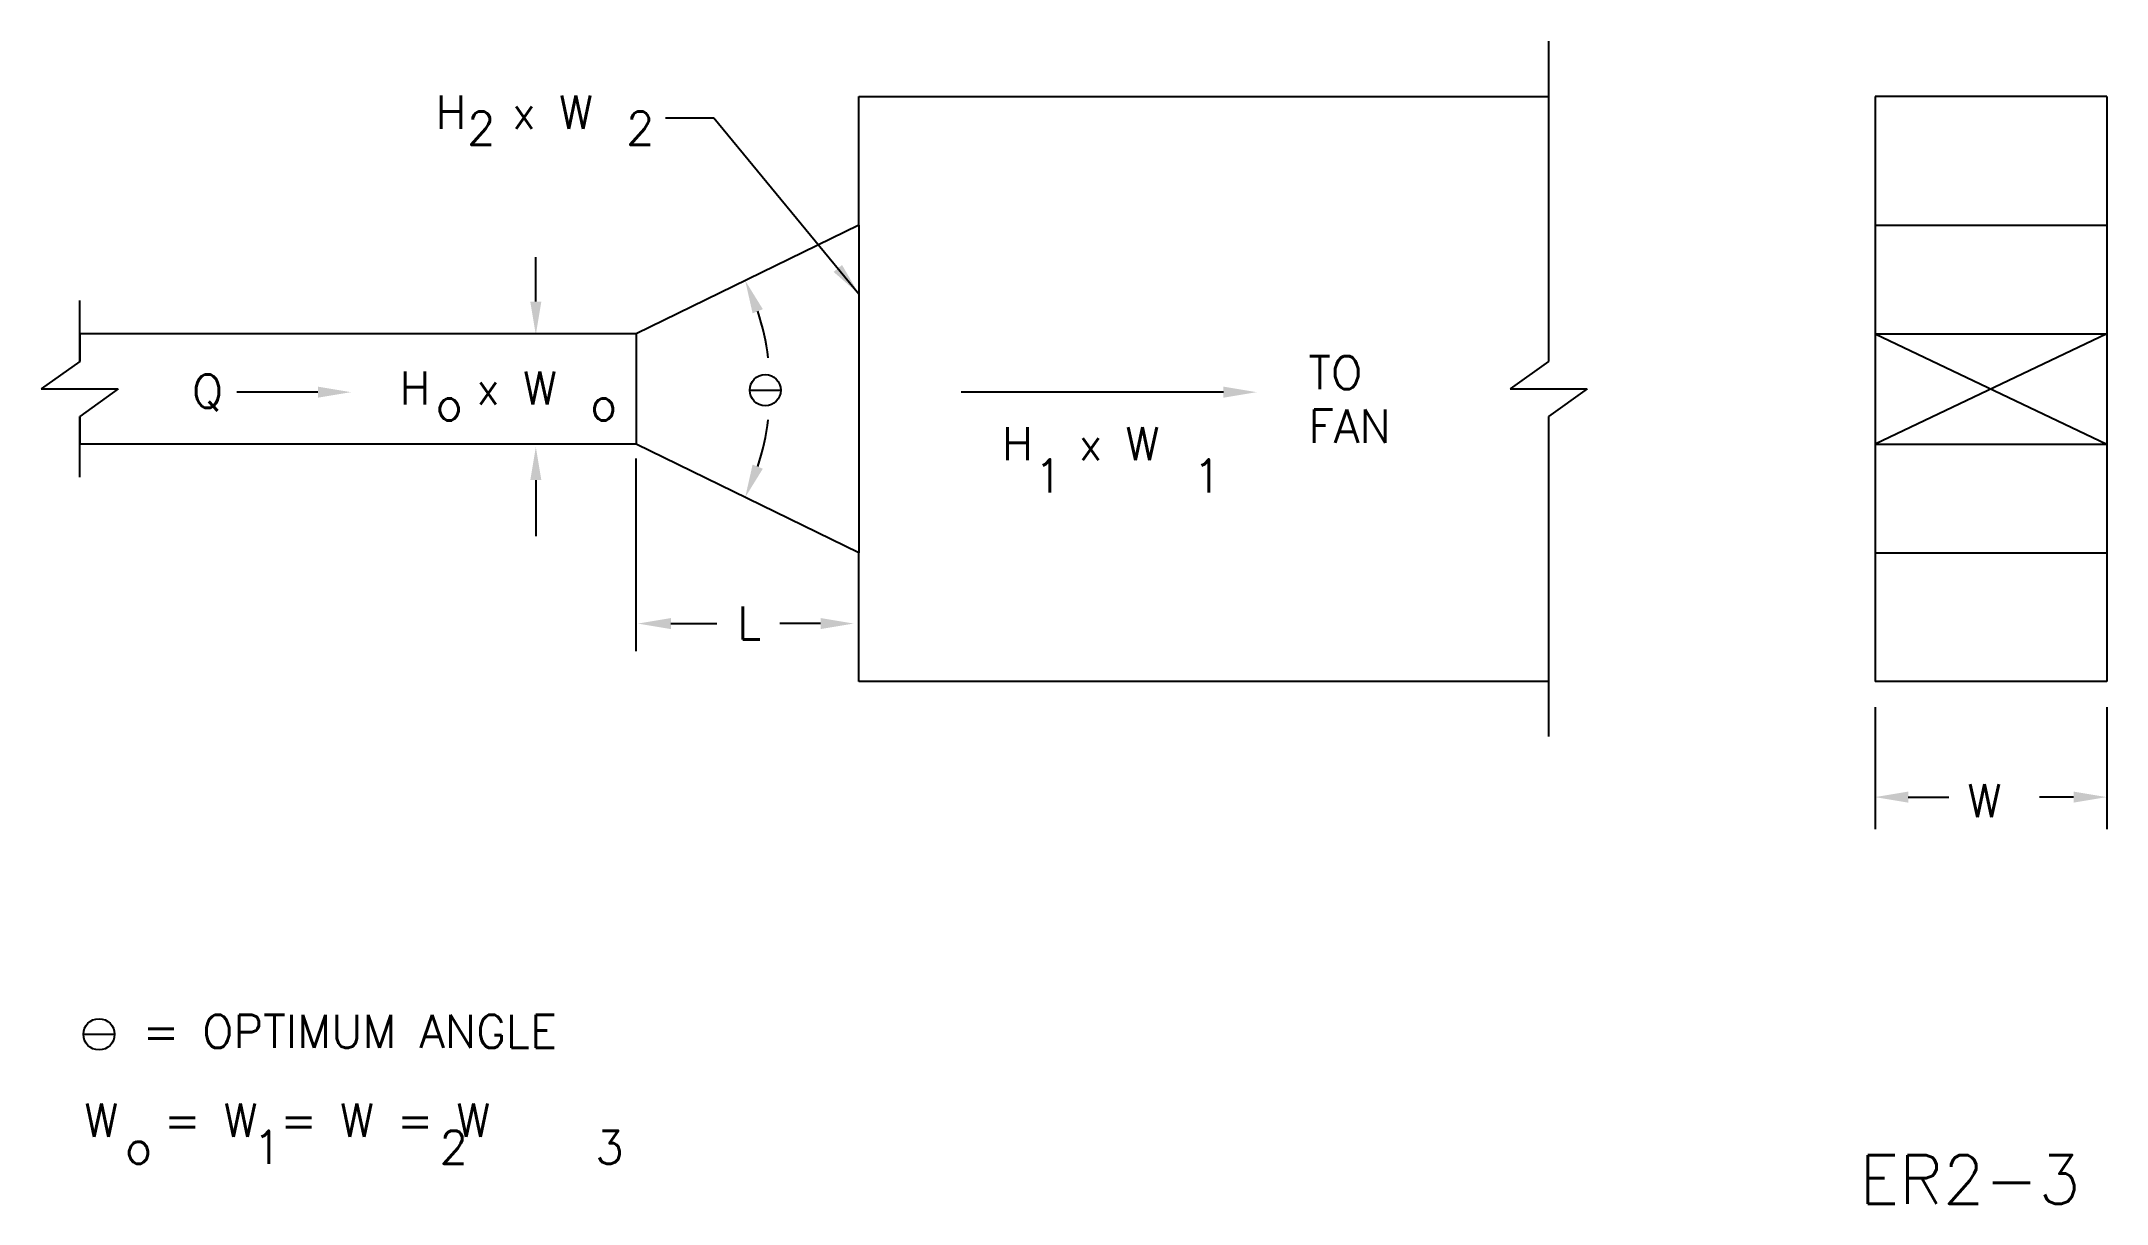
# Model space of a CAD drawing. Extents: x 0.94 to 10.29, y 1.41 to 6.67.
import ezdxf

# ---------------------------------------------------------------- set-up
doc = ezdxf.new("R2010")
doc.units = 0
doc.header["$LTSCALE"] = 0.5
doc.header["$MEASUREMENT"] = 0
doc.layers.get('0').update_dxf_attribs({"linetype": 'CONTINUOUS'})
doc.layers.add('NUMBER', color=7, linetype='CONTINUOUS')
doc.styles.add('ROMANS', font='romans')
doc.dimstyles.get("Standard").update_dxf_attribs({"dimtxt": 0.18, "dimasz": 0.18, "dimexe": 0.18, "dimexo": 0.0625, "dimgap": 0.09, "dimtad": 0, "dimtih": 1, "dimtoh": 1, "dimdec": 4, "dimzin": 0, "dimdsep": 46, "dimtxsty": 'Standard', "dimcen": 0.09, "dimadec": 0, "dimazin": 0, "dimtfac": 1, "dimtdec": 4, "dimtofl": 0, "dimtmove": 0, "dimatfit": 3, "dimfxl": 0, "dimtolj": 1, "dimtzin": 0, "dimarcsym": 0})

msp = doc.modelspace()

# ---------------------------------------------------------------- linework, layer by layer
for p, q in [((7.7657, 6.6707), (7.7657, 5.2212)), ((4.6428, 6.4207), (7.7657, 6.4207)), ((4.6428, 5.8385), (4.6428, 6.4207)), ((10.2927, 6.4207), (9.2438, 6.4207)), ((9.2438, 6.4207), (9.2438, 3.7717)), ((10.2927, 6.4207), (10.2927, 3.7717)), ((4.6428, 5.8385), (3.6349, 5.3462)), ((4.6428, 5.8385), (4.6428, 4.3539)), ((9.2438, 5.8385), (10.2927, 5.8385)), ((3.1798, 5.4916), (3.1798, 5.6934)), ((1.1146, 5.2212), (1.1146, 5.4962)), ((3.6349, 5.3462), (1.1146, 5.3462)), ((1.1146, 5.3462), (1.1146, 5.2212)), ((3.6349, 5.3462), (3.6349, 4.8462)), ((9.2438, 5.3462), (10.2927, 5.3462)), ((10.2927, 5.3462), (9.2438, 4.8462)), ((9.2438, 5.3462), (10.2927, 4.8462)), ((1.1146, 5.2212), (0.9407, 5.0962)), ((7.7657, 5.2212), (7.5918, 5.0962)), ((0.9407, 5.0962), (1.2886, 5.0962)), ((1.2886, 5.0962), (1.1146, 4.9712)), ((2.193, 5.0817), (1.8256, 5.0817)), ((4.1482, 5.0906), (4.2894, 5.0906)), ((5.3467, 5.0817), (5.1055, 5.0817)), ((6.2933, 5.0817), (5.3467, 5.0817)), ((7.5918, 5.0962), (7.9397, 5.0962)), ((7.9397, 5.0962), (7.7657, 4.9712)), ((1.1146, 4.6962), (1.1146, 4.9712)), ((1.1146, 4.9712), (1.1146, 4.8462)), ((7.7657, 4.9712), (7.7657, 3.5217)), ((3.6349, 4.8462), (1.1146, 4.8462)), ((3.6331, 4.7814), (3.6331, 3.9085)), ((4.6428, 4.3539), (3.6349, 4.8462)), ((9.2438, 4.8462), (10.2927, 4.8462)), ((3.1798, 4.6835), (3.1798, 4.4296)), ((4.6428, 3.7717), (4.6428, 4.3539)), ((9.2438, 4.3539), (10.2927, 4.3539)), ((3.7916, 4.0337), (3.9992, 4.0337)), ((4.469, 4.0337), (4.2852, 4.0337)), ((7.7657, 3.7717), (4.6428, 3.7717)), ((10.2927, 3.7717), (9.2438, 3.7717)), ((9.2438, 3.6553), (9.2438, 3.1022)), ((10.2927, 3.6553), (10.2927, 3.1022)), ((9.3938, 3.2478), (9.5777, 3.2478)), ((10.1427, 3.2478), (9.9878, 3.2478)), ((1.1314, 2.1735), (1.2726, 2.1735))]:
    msp.add_line(p, q)
for centre in [(4.2188, 5.0906), (1.202, 2.1735)]:
    msp.add_circle(centre, 0.0706)
for start, end in [(7.25257, 18.34116), (341.65884, 352.85099)]:
    msp.add_arc((3.1231, 5.0962), 1.1182, start, end)
for points in [[(4.1614, 5.4387), (4.2077, 5.4575), (4.1279, 5.587)], [(3.2048, 5.4916), (3.1548, 5.4916), (3.1798, 5.3416)], [(2.193, 5.1067), (2.193, 5.0567), (2.343, 5.0817)], [(6.2933, 5.1067), (6.2933, 5.0567), (6.4433, 5.0817)], [(3.1548, 4.6835), (3.2048, 4.6835), (3.1798, 4.8335)], [(4.1614, 4.7538), (4.2077, 4.7349), (4.1279, 4.6054)], [(3.7916, 4.0087), (3.7916, 4.0587), (3.6416, 4.0337)], [(4.469, 4.0587), (4.469, 4.0087), (4.619, 4.0337)], [(9.3938, 3.2228), (9.3938, 3.2728), (9.2438, 3.2478)], [(10.1427, 3.2728), (10.1427, 3.2228), (10.2927, 3.2478)]]:
    msp.add_solid(points)

# ---------------------------------------------------------------- texts
at = {"style": 'ROMANS'}
for s, p in [('H  x W', (2.7249, 6.2747)), ('2', (2.8685, 6.2024)), ('2', (3.5883, 6.2024)), ('TO', (6.6778, 5.0954)), ('Q', (1.6226, 5.0114)), ('H  x W', (2.5623, 5.0255)), ('o', (2.7263, 4.9532)), ('o', (3.4257, 4.9532)), ('FAN', (6.6778, 4.8526)), ('H  x W', (5.2904, 4.7736)), ('1', (5.4368, 4.6274)), ('1', (6.1559, 4.6274)), ('L', (4.0918, 3.9616)), ('W', (9.6622, 3.1568)), ('= OPTIMUM ANGLE', (1.3987, 2.1119)), ('W  = W = W = W', (1.1357, 1.7098)), ('o    1', (1.3199, 1.5871)), ('2', (2.7437, 1.5871)), ('3', (3.4492, 1.5871))]:
    msp.add_text(s, height=0.15, dxfattribs=at).set_placement(p)
at = {"layer": 'NUMBER', "style": 'ROMANS'}
msp.add_text('ER2-3', height=0.22, dxfattribs=at).set_placement((9.1735, 1.4064))

# ---------------------------------------------------------------- leaders
at = {"layer": 'NUMBER'}
msp.add_leader([(4.6428, 5.5262), (3.9861, 6.3229), (3.7666, 6.3229)], dimstyle='Standard', override={"dimtxt": 0.15, "dimasz": 0.15, "dimgap": 0.09, "dimtad": 0, "dimtmove": 2}, dxfattribs=at)

doc.saveas('drawing.dxf')
